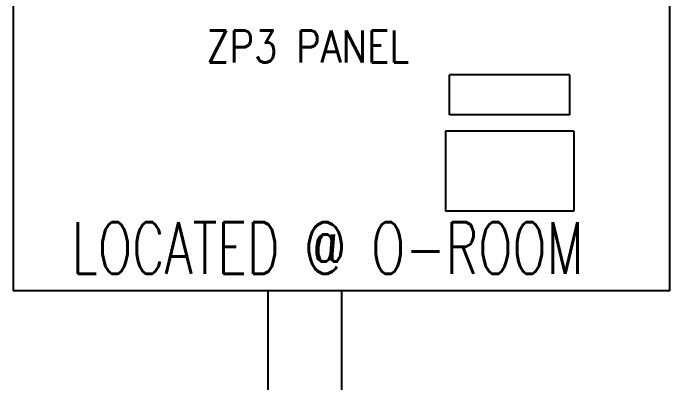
# Model space of a CAD drawing. Header units: millimetres. Extents: x 71430 to 138625, y 8510 to 33475.
# Drawn here: x 78290 to 79425, y 19263 to 19902 of the extents above; entities that cross this region are included whole.
import ezdxf
from ezdxf.enums import TextEntityAlignment as Align

# ---------------------------------------------------------------- set-up
doc = ezdxf.new("R2010")
doc.units = ezdxf.units.MM
doc.layers.add('A-FLOR-HRAL', color=8, linetype='Continuous', lineweight=18)
doc.layers.add('NWFA-PANEL', color=1, linetype='Continuous', lineweight=0)
for name, color, linetype in [('M-FIRECABLE_E-', 1, 'Continuous'), ('PANEL', 1, 'Continuous'), ('STICKER', 7, 'Continuous'), ('Text', 7, 'Continuous')]:
    doc.layers.add(name, color=color, linetype=linetype)
doc.styles.add('RomanS', font='romans.shx')
doc.styles.add('simplex', font='simplex_.ttf', dxfattribs={"height": 600})

msp = doc.modelspace()

# ---------------------------------------------------------------- linework, layer by layer
at = {"layer": 'A-FLOR-HRAL'}
msp.add_lwpolyline([(78289.8, 19422.2), (79425, 19422.2), (79425, 20917.2), (78289.8, 20917.2)], close=True, dxfattribs=at)
at = {"layer": 'M-FIRECABLE_E-'}
for p, q in [((78730.2, 19422.2), (78730.2, 17727)), ((78857.4, 19422.2), (78857.4, 16997))]:
    msp.add_line(p, q, dxfattribs=at)
at = {"layer": 'PANEL'}
msp.add_line((79425, 19422.2), (78289.8, 19422.2), dxfattribs=at)
msp.add_lwpolyline([(79425, 19422.2), (79425, 20917.2), (78289.8, 20917.2), (78289.8, 19422.2)], dxfattribs=at)
at = {"layer": 'STICKER'}
for p, q in [((79251.9, 19795.4), (79044.3, 19795.4)), ((79044.3, 19726.2), (79044.3, 19795.4)), ((79251.9, 19726.2), (79251.9, 19795.4)), ((79251.9, 19726.2), (79044.3, 19726.2)), ((79258.8, 19698.5), (79037.3, 19698.5)), ((79037.3, 19698.5), (79037.3, 19560)), ((79258.8, 19698.5), (79258.8, 19560)), ((79258.8, 19560), (79037.3, 19560))]:
    msp.add_line(p, q, dxfattribs=at)

# ---------------------------------------------------------------- texts
at = {"layer": 'NWFA-PANEL', "color": 0, "style": 'simplex', "width": 0.7}
msp.add_text('LOCATED @ O-ROOM', height=89.443, dxfattribs=at).set_placement((78833.4, 19496.2, -0.1), align=Align.MIDDLE)
at = {"layer": 'Text', "color": 7, "style": 'RomanS', "width": 0.85}
msp.add_text('ZP3 PANEL', height=55.37, dxfattribs=at).set_placement((78799, 19844.8), align=Align.MIDDLE)

doc.saveas('drawing.dxf')
